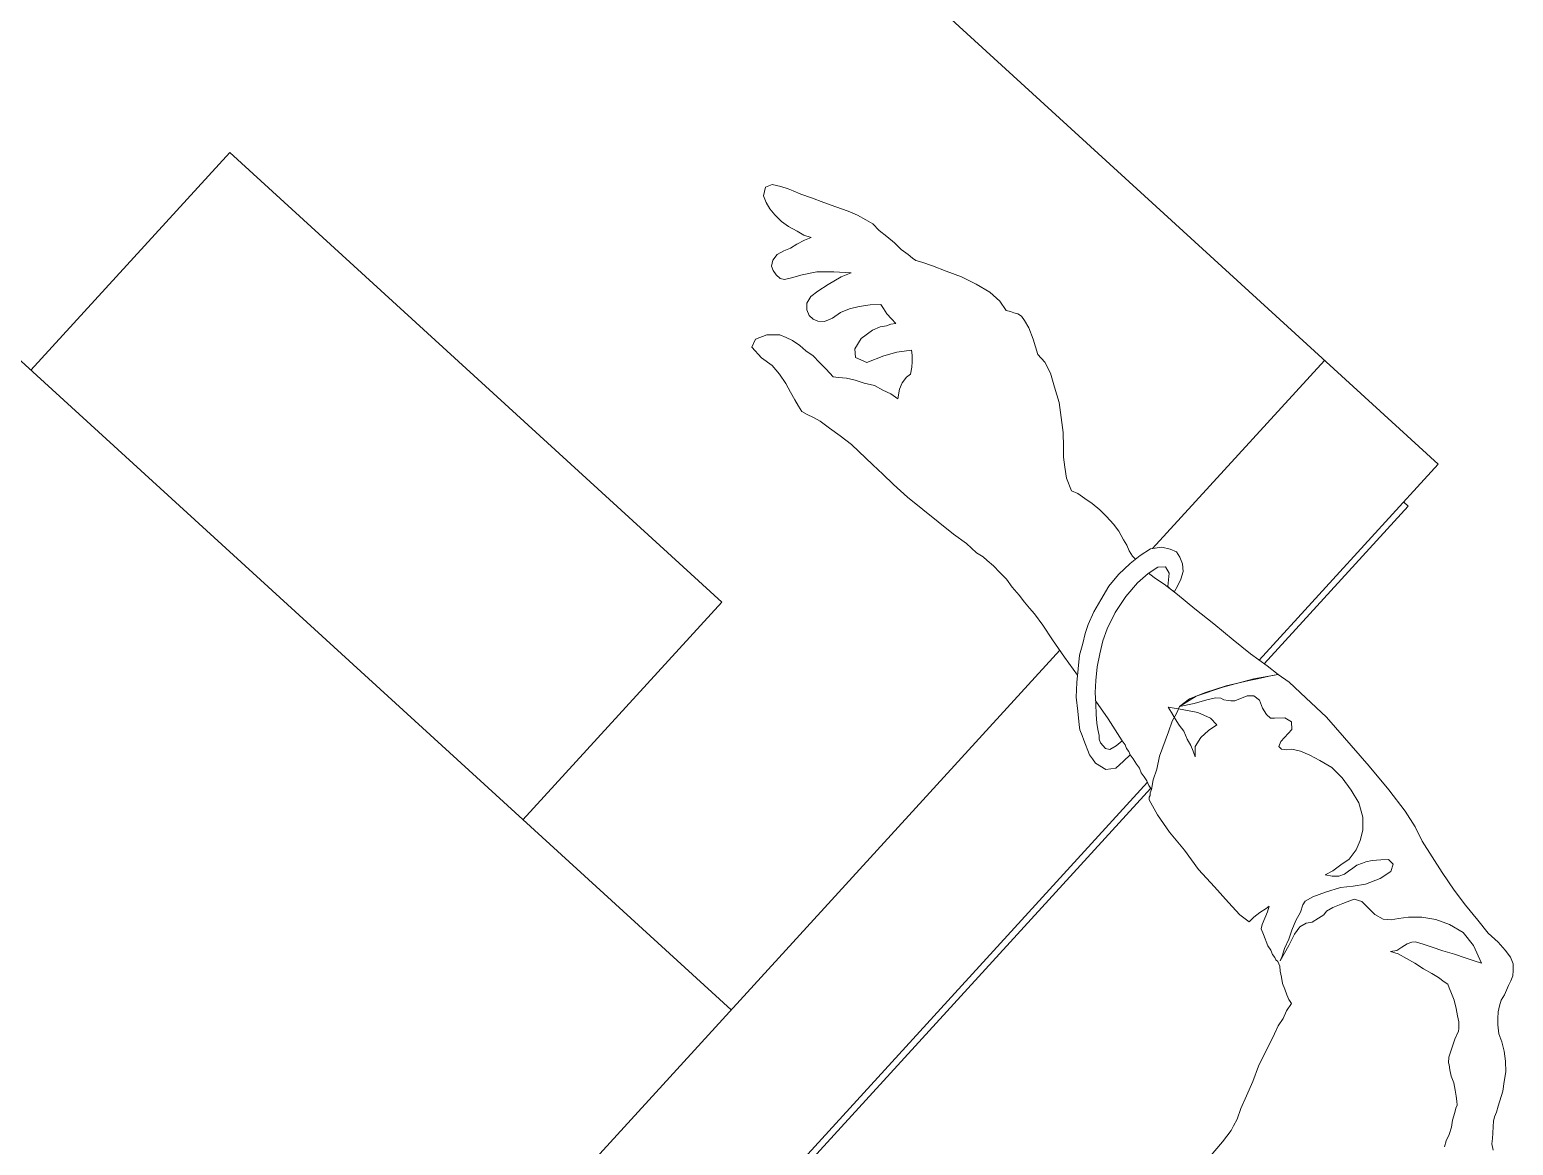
# Model space of a CAD drawing. Header units: metres. Extents: x 750 to 3116, y -341 to 1465.
# Drawn here: x 1569.35 to 1569.888, y 768.88 to 769.284 of the extents above; entities that cross this region are included whole.
import ezdxf

# ---------------------------------------------------------------- set-up
doc = ezdxf.new("R2010")
doc.units = ezdxf.units.M
doc.layers.add('Furniture', color=44, linetype='Continuous', lineweight=5)

msp = doc.modelspace()

# ---------------------------------------------------------------- linework, layer by layer
at = {"layer": 'Furniture'}
for p, q in [((1569.86084, 769.12685), (1569.49012, 769.46558)), ((1569.35032, 769.16092), (1569.42245, 769.23987)), ((1569.42245, 769.23987), (1569.60095, 769.07678)), ((1569.2748, 769.22992), (1569.60433, 768.92883)), ((1569.6161, 769.22419), (1569.61678, 769.22731)), ((1569.61678, 769.22731), (1569.61925, 769.22828)), ((1569.61925, 769.22828), (1569.62237, 769.22759)), ((1569.62237, 769.22759), (1569.62508, 769.22675)), ((1569.62508, 769.22675), (1569.6268, 769.226)), ((1569.6268, 769.226), (1569.62967, 769.22474)), ((1569.61706, 769.22172), (1569.6161, 769.22419)), ((1569.61844, 769.2194), (1569.61706, 769.22172)), ((1569.62967, 769.22474), (1569.63352, 769.2234)), ((1569.63352, 769.2234), (1569.63795, 769.2218)), ((1569.63795, 769.2218), (1569.64237, 769.22021)), ((1569.64237, 769.22021), (1569.6468, 769.21861)), ((1569.62024, 769.21725), (1569.61844, 769.2194)), ((1569.6226, 769.21485), (1569.62024, 769.21725)), ((1569.62522, 769.21302), (1569.6226, 769.21485)), ((1569.6468, 769.21861), (1569.65024, 769.2171)), ((1569.65024, 769.2171), (1569.65327, 769.21544)), ((1569.65327, 769.21544), (1569.65573, 769.21402)), ((1569.62825, 769.21135), (1569.62522, 769.21302)), ((1569.6307, 769.20994), (1569.62825, 769.21135)), ((1569.63341, 769.20909), (1569.6307, 769.20994)), ((1569.63094, 769.20813), (1569.63341, 769.20909)), ((1569.65573, 769.21402), (1569.65809, 769.21162)), ((1569.65809, 769.21162), (1569.66087, 769.20938)), ((1569.66087, 769.20938), (1569.66365, 769.20713)), ((1569.62111, 769.20286), (1569.62342, 769.20424)), ((1569.62342, 769.20424), (1569.6259, 769.20521)), ((1569.6259, 769.20521), (1569.62821, 769.20659)), ((1569.62821, 769.20659), (1569.63094, 769.20813)), ((1569.66365, 769.20713), (1569.66601, 769.20473)), ((1569.66601, 769.20473), (1569.66863, 769.2029)), ((1569.61894, 769.19868), (1569.61953, 769.20081)), ((1569.61959, 769.19703), (1569.61894, 769.19868)), ((1569.61953, 769.20081), (1569.62111, 769.20286)), ((1569.66863, 769.2029), (1569.6701, 769.20158)), ((1569.6701, 769.20158), (1569.67141, 769.20066)), ((1569.67141, 769.20066), (1569.67354, 769.20007)), ((1569.67354, 769.20007), (1569.6774, 769.19872)), ((1569.6774, 769.19872), (1569.6824, 769.19688)), ((1569.62064, 769.19554), (1569.61959, 769.19703)), ((1569.62211, 769.19422), (1569.62064, 769.19554)), ((1569.62367, 769.19388), (1569.62211, 769.19422)), ((1569.62631, 769.19443), (1569.62367, 769.19388)), ((1569.63018, 769.19547), (1569.62631, 769.19443)), ((1569.63545, 769.19658), (1569.63018, 769.19547)), ((1569.64162, 769.19662), (1569.63545, 769.19658)), ((1569.63961, 769.19203), (1569.64423, 769.19479)), ((1569.64794, 769.19624), (1569.64162, 769.19662)), ((1569.64423, 769.19479), (1569.64794, 769.19624)), ((1569.6824, 769.19688), (1569.68797, 769.19478)), ((1569.68797, 769.19478), (1569.69329, 769.19211)), ((1569.63183, 769.18518), (1569.63324, 769.18764)), ((1569.63324, 769.18764), (1569.63581, 769.18959)), ((1569.63581, 769.18959), (1569.63961, 769.19203)), ((1569.69329, 769.19211), (1569.6982, 769.18927)), ((1569.6982, 769.18927), (1569.70188, 769.18596)), ((1569.63181, 769.1828), (1569.63183, 769.18518)), ((1569.63262, 769.18074), (1569.63181, 769.1828)), ((1569.64735, 769.18317), (1569.64405, 769.18188)), ((1569.65081, 769.18405), (1569.64735, 769.18317)), ((1569.65484, 769.18468), (1569.65081, 769.18405)), ((1569.65863, 769.18473), (1569.65484, 769.18468)), ((1569.65968, 769.18324), (1569.65863, 769.18473)), ((1569.6609, 769.18134), (1569.65968, 769.18324)), ((1569.70188, 769.18596), (1569.70415, 769.18257)), ((1569.70415, 769.18257), (1569.70571, 769.18223)), ((1569.70571, 769.18223), (1569.70686, 769.18173)), ((1569.63408, 769.17941), (1569.63262, 769.18074)), ((1569.63581, 769.17866), (1569.63408, 769.17941)), ((1569.63819, 769.17864), (1569.63581, 769.17866)), ((1569.64108, 769.17977), (1569.63819, 769.17864)), ((1569.64405, 769.18188), (1569.64108, 769.17977)), ((1569.65559, 769.17546), (1569.65848, 769.17659)), ((1569.65848, 769.17659), (1569.6607, 769.17698)), ((1569.6607, 769.17698), (1569.66235, 769.17763)), ((1569.66253, 769.1796), (1569.6609, 769.18134)), ((1569.66235, 769.17763), (1569.66416, 769.17786)), ((1569.66416, 769.17786), (1569.66253, 769.1796)), ((1569.70686, 769.18173), (1569.70842, 769.18139)), ((1569.70842, 769.18139), (1569.70973, 769.18047)), ((1569.70973, 769.18047), (1569.71079, 769.17898)), ((1569.71079, 769.17898), (1569.71233, 769.17626)), ((1569.61189, 769.1693), (1569.61315, 769.17217)), ((1569.61315, 769.17217), (1569.61727, 769.17378)), ((1569.61727, 769.17378), (1569.62204, 769.17375)), ((1569.62204, 769.17375), (1569.62433, 769.17274)), ((1569.62433, 769.17274), (1569.62663, 769.17174)), ((1569.62663, 769.17174), (1569.62924, 769.16991)), ((1569.64921, 769.16869), (1569.65154, 769.17245)), ((1569.65154, 769.17245), (1569.65559, 769.17546)), ((1569.71233, 769.17626), (1569.71394, 769.17214)), ((1569.71394, 769.17214), (1569.71562, 769.16661)), ((1569.61531, 769.16541), (1569.61189, 769.1693)), ((1569.62924, 769.16991), (1569.63145, 769.16792)), ((1569.63145, 769.16792), (1569.63406, 769.16609)), ((1569.63406, 769.16609), (1569.63643, 769.16369)), ((1569.64952, 769.16548), (1569.64921, 769.16869)), ((1569.65972, 769.16614), (1569.65353, 769.16372)), ((1569.66441, 769.1675), (1569.65972, 769.16614)), ((1569.66984, 769.1682), (1569.66441, 769.1675)), ((1569.67008, 769.16639), (1569.66984, 769.1682)), ((1569.67006, 769.16401), (1569.67008, 769.16639)), ((1569.71562, 769.16661), (1569.71815, 769.1638)), ((1569.61924, 769.16267), (1569.61531, 769.16541)), ((1569.62193, 769.15944), (1569.61924, 769.16267)), ((1569.63643, 769.16369), (1569.6388, 769.16129)), ((1569.6388, 769.16129), (1569.64132, 769.15847)), ((1569.65353, 769.16372), (1569.64952, 769.16548)), ((1569.66945, 769.15949), (1569.66988, 769.16203)), ((1569.66988, 769.16203), (1569.67006, 769.16401)), ((1569.71815, 769.1638), (1569.72018, 769.15984)), ((1569.75727, 769.09621), (1569.81965, 769.16448)), ((1569.6242, 769.15606), (1569.62193, 769.15944)), ((1569.62591, 769.15292), (1569.6242, 769.15606)), ((1569.64132, 769.15847), (1569.64329, 769.15829)), ((1569.64329, 769.15829), (1569.64625, 769.15802)), ((1569.64625, 769.15802), (1569.64937, 769.15734)), ((1569.64937, 769.15734), (1569.65265, 769.15625)), ((1569.65265, 769.15625), (1569.65634, 769.15531)), ((1569.65634, 769.15531), (1569.65937, 769.15365)), ((1569.66538, 769.15409), (1569.66638, 769.15639)), ((1569.66638, 769.15639), (1569.66796, 769.15843)), ((1569.66796, 769.15843), (1569.66945, 769.15949)), ((1569.72018, 769.15984), (1569.7217, 769.15473)), ((1569.62745, 769.15019), (1569.62591, 769.15292)), ((1569.62883, 769.14788), (1569.62745, 769.15019)), ((1569.65937, 769.15365), (1569.66224, 769.15239)), ((1569.66224, 769.15239), (1569.66486, 769.15056)), ((1569.66486, 769.15056), (1569.66538, 769.15409)), ((1569.7217, 769.15473), (1569.72338, 769.14921)), ((1569.63005, 769.14598), (1569.62883, 769.14788)), ((1569.63193, 769.14481), (1569.63005, 769.14598)), ((1569.63422, 769.14381), (1569.63193, 769.14481)), ((1569.72338, 769.14921), (1569.72478, 769.13834)), ((1569.63668, 769.14239), (1569.63422, 769.14381)), ((1569.64003, 769.1399), (1569.63668, 769.14239)), ((1569.64395, 769.13716), (1569.64003, 769.1399)), ((1569.64804, 769.134), (1569.64395, 769.13716)), ((1569.65571, 769.12654), (1569.64804, 769.134)), ((1569.72478, 769.13834), (1569.7249, 769.13316)), ((1569.7249, 769.13316), (1569.72496, 769.12938)), ((1569.72496, 769.12938), (1569.72542, 769.12576)), ((1569.65938, 769.12323), (1569.65571, 769.12654)), ((1569.66322, 769.1195), (1569.65938, 769.12323)), ((1569.72542, 769.12576), (1569.72605, 769.12173)), ((1569.79589, 769.05576), (1569.86084, 769.12685)), ((1569.66836, 769.11485), (1569.66322, 769.1195)), ((1569.72605, 769.12173), (1569.72782, 769.11719)), ((1569.67948, 769.10589), (1569.66836, 769.11485)), ((1569.72782, 769.11719), (1569.73012, 769.11619)), ((1569.73012, 769.11619), (1569.73273, 769.11436)), ((1569.73273, 769.11436), (1569.73535, 769.11253)), ((1569.73535, 769.11253), (1569.73813, 769.11029)), ((1569.85001, 769.11155), (1569.8483, 769.11312)), ((1569.73813, 769.11029), (1569.74049, 769.10789)), ((1569.74049, 769.10789), (1569.74302, 769.10507)), ((1569.79779, 769.05439), (1569.85001, 769.11155)), ((1569.68503, 769.10141), (1569.67948, 769.10589)), ((1569.68969, 769.098), (1569.68503, 769.10141)), ((1569.74302, 769.10507), (1569.74497, 769.10251)), ((1569.74497, 769.10251), (1569.74668, 769.09937)), ((1569.69337, 769.09468), (1569.68969, 769.098)), ((1569.74668, 769.09937), (1569.74789, 769.09747)), ((1569.74789, 769.09747), (1569.7487, 769.09541)), ((1569.75652, 769.09609), (1569.75272, 769.09365)), ((1569.76055, 769.09672), (1569.75652, 769.09609)), ((1569.76367, 769.09603), (1569.76055, 769.09672)), ((1569.76596, 769.09503), (1569.76367, 769.09603)), ((1569.69582, 769.09327), (1569.69337, 769.09468)), ((1569.69729, 769.09194), (1569.69582, 769.09327)), ((1569.6995, 769.08995), (1569.69729, 769.09194)), ((1569.74908, 769.0908), (1569.74493, 769.08681)), ((1569.7487, 769.09541), (1569.74992, 769.09351)), ((1569.75272, 769.09365), (1569.74908, 769.0908)), ((1569.74992, 769.09351), (1569.75103, 769.09233)), ((1569.76718, 769.09313), (1569.76596, 769.09503)), ((1569.76815, 769.09066), (1569.76718, 769.09313)), ((1569.76829, 769.08786), (1569.76815, 769.09066)), ((1569.70186, 769.08755), (1569.6995, 769.08995)), ((1569.70423, 769.08515), (1569.70186, 769.08755)), ((1569.70634, 769.08217), (1569.70423, 769.08515)), ((1569.74493, 769.08681), (1569.74137, 769.08256)), ((1569.75182, 769.08379), (1569.75571, 769.08722)), ((1569.75571, 769.08722), (1569.7591, 769.08949)), ((1569.75592, 769.08736), (1569.75628, 769.08697)), ((1569.75628, 769.08697), (1569.75832, 769.08539)), ((1569.75832, 769.08539), (1569.76151, 769.08331)), ((1569.7591, 769.08949), (1569.76189, 769.08963)), ((1569.76189, 769.08963), (1569.76327, 769.08732)), ((1569.76327, 769.08732), (1569.76282, 769.08239)), ((1569.76644, 769.08286), (1569.76745, 769.08515)), ((1569.76745, 769.08515), (1569.76829, 769.08786)), ((1569.70887, 769.07936), (1569.70634, 769.08217)), ((1569.74137, 769.08256), (1569.73853, 769.07765)), ((1569.74759, 769.07881), (1569.75182, 769.08379)), ((1569.76151, 769.08331), (1569.76634, 769.07949)), ((1569.76282, 769.08239), (1569.76356, 769.08173)), ((1569.76356, 769.08173), (1569.76429, 769.08107)), ((1569.76429, 769.08107), (1569.76487, 769.08082)), ((1569.76487, 769.08082), (1569.76503, 769.0804)), ((1569.76503, 769.0804), (1569.76644, 769.08286)), ((1569.60095, 769.07678), (1569.52881, 768.99783)), ((1569.71082, 769.07679), (1569.70887, 769.07936)), ((1569.71261, 769.07464), (1569.71082, 769.07679)), ((1569.71441, 769.07249), (1569.71261, 769.07464)), ((1569.73853, 769.07765), (1569.73595, 769.07331)), ((1569.74368, 769.073), (1569.74759, 769.07881)), ((1569.76634, 769.07949), (1569.77263, 769.07434)), ((1569.77263, 769.07434), (1569.77949, 769.06895)), ((1569.71742, 769.06844), (1569.71441, 769.07249)), ((1569.73595, 769.07331), (1569.73394, 769.06872)), ((1569.74075, 769.06711), (1569.74368, 769.073)), ((1569.77949, 769.06895), (1569.78652, 769.06314)), ((1569.72091, 769.06315), (1569.71742, 769.06844)), ((1569.73285, 769.06544), (1569.73192, 769.06175)), ((1569.73394, 769.06872), (1569.73285, 769.06544)), ((1569.73916, 769.06268), (1569.74075, 769.06711)), ((1569.37092, 768.67336), (1569.72356, 769.05931)), ((1569.7253, 769.05679), (1569.72091, 769.06315)), ((1569.73192, 769.06175), (1569.73073, 769.05748)), ((1569.73814, 769.058), (1569.73916, 769.06268)), ((1569.78652, 769.06314), (1569.79281, 769.05799)), ((1569.73007, 769.05024), (1569.7253, 769.05679)), ((1569.73073, 769.05748), (1569.73028, 769.05255)), ((1569.73666, 769.04839), (1569.73711, 769.05332)), ((1569.73711, 769.05332), (1569.73814, 769.058)), ((1569.79281, 769.05799), (1569.79878, 769.05367)), ((1569.79878, 769.05367), (1569.80286, 769.05051)), ((1569.72983, 769.04762), (1569.72955, 769.04228)), ((1569.73028, 769.05255), (1569.72983, 769.04762)), ((1569.73647, 769.04404), (1569.73666, 769.04839)), ((1569.79397, 769.04894), (1569.78277, 769.04598)), ((1569.79232, 769.04829), (1569.784, 769.04647)), ((1569.79537, 769.04901), (1569.79232, 769.04829)), ((1569.80286, 769.05051), (1569.79397, 769.04894)), ((1569.80064, 769.05012), (1569.79537, 769.04901)), ((1569.80286, 769.05051), (1569.80064, 769.05012)), ((1569.80679, 769.04777), (1569.80286, 769.05051)), ((1569.81283, 769.04205), (1569.80679, 769.04777)), ((1569.72955, 769.04228), (1569.73008, 769.03726)), ((1569.73668, 769.03984), (1569.73647, 769.04404)), ((1569.77312, 769.04269), (1569.76701, 769.03887)), ((1569.77642, 769.04398), (1569.77065, 769.04172)), ((1569.78277, 769.04598), (1569.77312, 769.04269)), ((1569.784, 769.04647), (1569.77642, 769.04398)), ((1569.77698, 769.04134), (1569.78002, 769.04206)), ((1569.78002, 769.04206), (1569.782, 769.04188)), ((1569.78709, 769.04102), (1569.79162, 769.04279)), ((1569.79162, 769.04279), (1569.79401, 769.04277)), ((1569.79401, 769.04277), (1569.79605, 769.0412)), ((1569.82034, 769.03501), (1569.81283, 769.04205)), ((1569.73008, 769.03726), (1569.73062, 769.03224)), ((1569.74116, 769.03447), (1569.73663, 769.04084)), ((1569.73673, 769.03606), (1569.73668, 769.03984)), ((1569.76409, 769.03678), (1569.76287, 769.03868)), ((1569.76287, 769.03868), (1569.76796, 769.03782)), ((1569.76547, 769.03446), (1569.76409, 769.03678)), ((1569.76701, 769.03887), (1569.76601, 769.03658)), ((1569.77065, 769.04172), (1569.76701, 769.03887)), ((1569.76701, 769.03887), (1569.77228, 769.03998)), ((1569.76796, 769.03782), (1569.77362, 769.0367)), ((1569.77228, 769.03998), (1569.77698, 769.04134)), ((1569.77362, 769.0367), (1569.77821, 769.0347)), ((1569.782, 769.04188), (1569.78314, 769.04138)), ((1569.78314, 769.04138), (1569.7847, 769.04104)), ((1569.7847, 769.04104), (1569.78569, 769.04095)), ((1569.78569, 769.04095), (1569.78709, 769.04102)), ((1569.79605, 769.0412), (1569.79718, 769.03831)), ((1569.79718, 769.03831), (1569.79856, 769.036)), ((1569.73062, 769.03224), (1569.73085, 769.03043)), ((1569.73704, 769.03285), (1569.73673, 769.03606)), ((1569.73743, 769.03063), (1569.73704, 769.03285)), ((1569.7462, 769.02645), (1569.74116, 769.03447)), ((1569.76434, 769.03355), (1569.76299, 769.02969)), ((1569.76601, 769.03658), (1569.76434, 769.03355)), ((1569.76685, 769.03215), (1569.76547, 769.03446)), ((1569.76864, 769.03), (1569.76685, 769.03215)), ((1569.78058, 769.03229), (1569.7776, 769.03018)), ((1569.77821, 769.0347), (1569.78058, 769.03229)), ((1569.79856, 769.036), (1569.80003, 769.03467)), ((1569.80003, 769.03467), (1569.80143, 769.03474)), ((1569.80143, 769.03474), (1569.80521, 769.03479)), ((1569.80521, 769.03479), (1569.80766, 769.03338)), ((1569.80766, 769.03338), (1569.80781, 769.03058)), ((1569.83582, 769.01729), (1569.82034, 769.03501)), ((1569.73085, 769.03043), (1569.73166, 769.02837)), ((1569.73166, 769.02837), (1569.7323, 769.02672)), ((1569.7323, 769.02672), (1569.73295, 769.02507)), ((1569.73783, 769.02841), (1569.73743, 769.03063)), ((1569.7379, 769.02701), (1569.73783, 769.02841)), ((1569.73838, 769.02577), (1569.7379, 769.02701)), ((1569.7462, 769.02645), (1569.74404, 769.02466)), ((1569.74725, 769.02496), (1569.7462, 769.02645)), ((1569.76299, 769.02969), (1569.7598, 769.02084)), ((1569.76977, 769.02711), (1569.76864, 769.03)), ((1569.77115, 769.0248), (1569.76977, 769.02711)), ((1569.77479, 769.02765), (1569.77271, 769.02446)), ((1569.7776, 769.03018), (1569.77479, 769.02765)), ((1569.80383, 769.02617), (1569.80307, 769.02445)), ((1569.80515, 769.02764), (1569.80383, 769.02617)), ((1569.80781, 769.03058), (1569.80515, 769.02764)), ((1569.73295, 769.02507), (1569.73376, 769.02301)), ((1569.73376, 769.02301), (1569.7344, 769.02136)), ((1569.7344, 769.02136), (1569.73546, 769.01988)), ((1569.74017, 769.02362), (1569.73838, 769.02577)), ((1569.74173, 769.02328), (1569.74017, 769.02362)), ((1569.74404, 769.02466), (1569.74173, 769.02328)), ((1569.74671, 769.01905), (1569.74912, 769.02141)), ((1569.74774, 769.02373), (1569.74725, 769.02496)), ((1569.74863, 769.02265), (1569.74774, 769.02373)), ((1569.74912, 769.02141), (1569.74863, 769.02265)), ((1569.75017, 769.01993), (1569.74912, 769.02141)), ((1569.7598, 769.02084), (1569.75878, 769.01616)), ((1569.77196, 769.02274), (1569.77115, 769.0248)), ((1569.77276, 769.02068), (1569.77196, 769.02274)), ((1569.77271, 769.02446), (1569.77276, 769.02068)), ((1569.80307, 769.02445), (1569.80397, 769.02338)), ((1569.80397, 769.02338), (1569.80594, 769.0232)), ((1569.80594, 769.0232), (1569.80775, 769.02343)), ((1569.80775, 769.02343), (1569.81087, 769.02275)), ((1569.81087, 769.02275), (1569.81431, 769.02124)), ((1569.81431, 769.02124), (1569.81791, 769.01932)), ((1569.73546, 769.01988), (1569.73652, 769.01839)), ((1569.73652, 769.01839), (1569.74028, 769.01606)), ((1569.74028, 769.01606), (1569.7439, 769.01652)), ((1569.7439, 769.01652), (1569.74671, 769.01905)), ((1569.75139, 769.01803), (1569.75017, 769.01993)), ((1569.75245, 769.01654), (1569.75139, 769.01803)), ((1569.7531, 769.01489), (1569.75245, 769.01654)), ((1569.75878, 769.01616), (1569.75743, 769.01231)), ((1569.81791, 769.01932), (1569.82225, 769.01674)), ((1569.82225, 769.01674), (1569.82609, 769.01301)), ((1569.84299, 769.00869), (1569.83582, 769.01729)), ((1569.41181, 768.6354), (1569.7554, 769.01144)), ((1569.75415, 769.0134), (1569.7531, 769.01489)), ((1569.75521, 769.01191), (1569.75415, 769.0134)), ((1569.75585, 769.01026), (1569.75521, 769.01191)), ((1569.75691, 769.00878), (1569.75585, 769.01026)), ((1569.75743, 769.01231), (1569.75691, 769.00878)), ((1569.82609, 769.01301), (1569.82926, 769.00855)), ((1569.45829, 768.68282), (1569.75656, 769.00927)), ((1569.75607, 769.00607), (1569.75598, 769.00508)), ((1569.75598, 769.00508), (1569.75906, 768.99963)), ((1569.75632, 769.00664), (1569.75607, 769.00607)), ((1569.75641, 769.00763), (1569.75632, 769.00664)), ((1569.75691, 769.00878), (1569.75641, 769.00763)), ((1569.82926, 769.00855), (1569.83202, 769.00392)), ((1569.84885, 769.001), (1569.84299, 769.00869)), ((1569.75906, 768.99963), (1569.76345, 768.99327)), ((1569.83202, 769.00392), (1569.83354, 768.99881)), ((1569.8525, 768.9953), (1569.84885, 769.001)), ((1569.8335, 768.99405), (1569.83257, 768.99035)), ((1569.83354, 768.99881), (1569.8335, 768.99405)), ((1569.85501, 768.9901), (1569.8525, 768.9953)), ((1569.76345, 768.99327), (1569.76883, 768.98682)), ((1569.83257, 768.99035), (1569.83106, 768.98691)), ((1569.85867, 768.9844), (1569.85501, 768.9901)), ((1569.76883, 768.98682), (1569.77395, 768.97979)), ((1569.82857, 768.98356), (1569.8256, 768.98145)), ((1569.83106, 768.98691), (1569.82857, 768.98356)), ((1569.83465, 768.98261), (1569.83687, 768.983)), ((1569.83687, 768.983), (1569.84008, 768.98331)), ((1569.84008, 768.98331), (1569.84288, 768.98345)), ((1569.84288, 768.98345), (1569.84451, 768.98171)), ((1569.86232, 768.9787), (1569.85867, 768.9844)), ((1569.77395, 768.97979), (1569.77974, 768.97349)), ((1569.82262, 768.97933), (1569.8199, 768.97779)), ((1569.8199, 768.97779), (1569.82244, 768.97736)), ((1569.8256, 768.98145), (1569.82262, 768.97933)), ((1569.82482, 768.97734), (1569.82689, 768.97815)), ((1569.82689, 768.97815), (1569.82837, 768.9792)), ((1569.82837, 768.9792), (1569.82986, 768.98026)), ((1569.82986, 768.98026), (1569.83135, 768.98132)), ((1569.83135, 768.98132), (1569.83341, 768.98212)), ((1569.83341, 768.98212), (1569.83465, 768.98261)), ((1569.84366, 768.979), (1569.83986, 768.97657)), ((1569.84451, 768.98171), (1569.84366, 768.979)), ((1569.86671, 768.97233), (1569.86232, 768.9787)), ((1569.77974, 768.97349), (1569.7848, 768.96787)), ((1569.82545, 768.97331), (1569.81993, 768.97162)), ((1569.82244, 768.97736), (1569.82482, 768.97734)), ((1569.83006, 768.97368), (1569.82545, 768.97331)), ((1569.8345, 768.97447), (1569.83006, 768.97368)), ((1569.83986, 768.97657), (1569.8345, 768.97447)), ((1569.87078, 768.96679), (1569.86671, 768.97233)), ((1569.7848, 768.96787), (1569.78895, 768.96331)), ((1569.81176, 768.967), (1569.81091, 768.96429)), ((1569.81267, 768.96831), (1569.81176, 768.967)), ((1569.81539, 768.96985), (1569.81267, 768.96831)), ((1569.81993, 768.97162), (1569.81539, 768.96985)), ((1569.8226, 768.96601), (1569.82631, 768.96746)), ((1569.82631, 768.96746), (1569.83043, 768.96908)), ((1569.83043, 768.96908), (1569.83314, 768.96823)), ((1569.83314, 768.96823), (1569.83551, 768.96583)), ((1569.87526, 768.96141), (1569.87078, 768.96679)), ((1569.78895, 768.96331), (1569.79231, 768.96082)), ((1569.79231, 768.96082), (1569.79404, 768.96245)), ((1569.79404, 768.96245), (1569.7962, 768.96424)), ((1569.7962, 768.96424), (1569.79851, 768.96562)), ((1569.79799, 768.96209), (1569.79698, 768.9598)), ((1569.79899, 768.96439), (1569.79799, 768.96209)), ((1569.79851, 768.96562), (1569.79958, 768.96652)), ((1569.79958, 768.96652), (1569.79899, 768.96439)), ((1569.80924, 768.96126), (1569.80774, 768.95782)), ((1569.81091, 768.96429), (1569.80924, 768.96126)), ((1569.81516, 768.96073), (1569.81747, 768.96211)), ((1569.81747, 768.96211), (1569.81937, 768.96332)), ((1569.81937, 768.96332), (1569.82029, 768.96463)), ((1569.82029, 768.96463), (1569.8226, 768.96601)), ((1569.83551, 768.96583), (1569.83787, 768.96343)), ((1569.83787, 768.96343), (1569.8409, 768.96176)), ((1569.8409, 768.96176), (1569.84386, 768.96149)), ((1569.84386, 768.96149), (1569.84649, 768.96205)), ((1569.84649, 768.96205), (1569.85011, 768.96251)), ((1569.85011, 768.96251), (1569.85488, 768.96247)), ((1569.85488, 768.96247), (1569.85997, 768.96161)), ((1569.85997, 768.96161), (1569.86497, 768.95977)), ((1569.87901, 768.9567), (1569.87526, 768.96141)), ((1569.79698, 768.9598), (1569.79664, 768.95824)), ((1569.79664, 768.95824), (1569.79745, 768.95618)), ((1569.79745, 768.95618), (1569.79906, 768.95205)), ((1569.80663, 768.95216), (1569.8088, 768.95634)), ((1569.80774, 768.95782), (1569.80664, 768.95454)), ((1569.8088, 768.95634), (1569.81062, 768.95895)), ((1569.81062, 768.95895), (1569.81294, 768.96033)), ((1569.81294, 768.96033), (1569.81516, 768.96073)), ((1569.86497, 768.95977), (1569.86988, 768.95693)), ((1569.86988, 768.95693), (1569.87363, 768.95222)), ((1569.88268, 768.95338), (1569.87901, 768.9567)), ((1569.79906, 768.95205), (1569.80012, 768.95056)), ((1569.80012, 768.95056), (1569.80076, 768.94892)), ((1569.80354, 768.94667), (1569.80663, 768.95216)), ((1569.80514, 768.9511), (1569.8043, 768.9484)), ((1569.80664, 768.95454), (1569.80514, 768.9511)), ((1569.84773, 768.9516), (1569.84583, 768.95038)), ((1569.84963, 768.95281), (1569.84773, 768.9516)), ((1569.85128, 768.95346), (1569.84963, 768.95281)), ((1569.85268, 768.95353), (1569.85128, 768.95346)), ((1569.85538, 768.95269), (1569.85268, 768.95353)), ((1569.85866, 768.95159), (1569.85538, 768.95269)), ((1569.86252, 768.95025), (1569.85866, 768.95159)), ((1569.87363, 768.95222), (1569.87662, 768.94578)), ((1569.88521, 768.95057), (1569.88268, 768.95338)), ((1569.88716, 768.948), (1569.88521, 768.95057)), ((1569.80076, 768.94892), (1569.80166, 768.94784)), ((1569.80166, 768.94784), (1569.80198, 768.94702)), ((1569.80198, 768.94702), (1569.80272, 768.94635)), ((1569.80272, 768.94635), (1569.80336, 768.9447)), ((1569.8043, 768.9484), (1569.80354, 768.94667)), ((1569.84583, 768.95038), (1569.84361, 768.94998)), ((1569.84361, 768.94998), (1569.84631, 768.94914)), ((1569.84631, 768.94914), (1569.84934, 768.94747)), ((1569.84934, 768.94747), (1569.85237, 768.94581)), ((1569.85237, 768.94581), (1569.85556, 768.94373)), ((1569.86678, 768.94906), (1569.86252, 768.95025)), ((1569.87064, 768.94772), (1569.86678, 768.94906)), ((1569.87392, 768.94663), (1569.87064, 768.94772)), ((1569.87662, 768.94578), (1569.87392, 768.94663)), ((1569.88813, 768.94553), (1569.88716, 768.948)), ((1569.88811, 768.94315), (1569.88813, 768.94553)), ((1569.80336, 768.9447), (1569.80359, 768.94289)), ((1569.80359, 768.94289), (1569.80399, 768.94067)), ((1569.80399, 768.94067), (1569.80438, 768.93845)), ((1569.85556, 768.94373), (1569.85859, 768.94206)), ((1569.85859, 768.94206), (1569.86104, 768.94064)), ((1569.86104, 768.94064), (1569.86309, 768.93906)), ((1569.88718, 768.93945), (1569.88793, 768.94117)), ((1569.88793, 768.94117), (1569.88811, 768.94315)), ((1569.80438, 768.93845), (1569.80519, 768.93639)), ((1569.80519, 768.93639), (1569.806, 768.93432)), ((1569.806, 768.93432), (1569.80664, 768.93267)), ((1569.86309, 768.93906), (1569.8644, 768.93815)), ((1569.8644, 768.93815), (1569.86488, 768.93691)), ((1569.86488, 768.93691), (1569.86569, 768.93485)), ((1569.86569, 768.93485), (1569.86665, 768.93238)), ((1569.88492, 768.93429), (1569.88567, 768.93601)), ((1569.88567, 768.93601), (1569.88643, 768.93773)), ((1569.88643, 768.93773), (1569.88718, 768.93945)), ((1569.8077, 768.93119), (1569.80587, 768.92857)), ((1569.80664, 768.93267), (1569.8077, 768.93119)), ((1569.86665, 768.93238), (1569.86737, 768.92933)), ((1569.86737, 768.92933), (1569.86793, 768.92669)), ((1569.88257, 768.92814), (1569.88316, 768.93028)), ((1569.88316, 768.93028), (1569.88375, 768.93241)), ((1569.88375, 768.93241), (1569.88492, 768.93429)), ((1569.80461, 768.9257), (1569.80278, 768.92309)), ((1569.80587, 768.92857), (1569.80461, 768.9257)), ((1569.86793, 768.92669), (1569.86832, 768.92447)), ((1569.86832, 768.92447), (1569.8683, 768.92209)), ((1569.88253, 768.92338), (1569.88255, 768.92576)), ((1569.88255, 768.92576), (1569.88257, 768.92814)), ((1569.80153, 768.92022), (1569.79568, 768.90842)), ((1569.80278, 768.92309), (1569.80153, 768.92022)), ((1569.86696, 768.91823), (1569.86586, 768.91495)), ((1569.86821, 768.9211), (1569.86696, 768.91823)), ((1569.8683, 768.92209), (1569.86821, 768.9211)), ((1569.88284, 768.92017), (1569.88253, 768.92338)), ((1569.88397, 768.91728), (1569.88284, 768.92017)), ((1569.86586, 768.91495), (1569.86477, 768.91167)), ((1569.88484, 768.91382), (1569.88397, 768.91728)), ((1569.88531, 768.9102), (1569.88484, 768.91382)), ((1569.79568, 768.90842), (1569.79359, 768.90285)), ((1569.86477, 768.91167), (1569.86459, 768.9097)), ((1569.86459, 768.9097), (1569.86491, 768.90888)), ((1569.86491, 768.90888), (1569.86514, 768.90707)), ((1569.88536, 768.90642), (1569.88531, 768.9102)), ((1569.79359, 768.90285), (1569.79133, 768.89769)), ((1569.86514, 768.90707), (1569.86554, 768.90484)), ((1569.86554, 768.90484), (1569.8665, 768.90237)), ((1569.8665, 768.90237), (1569.86706, 768.89973)), ((1569.88432, 768.89936), (1569.88484, 768.90289)), ((1569.88484, 768.90289), (1569.88536, 768.90642)), ((1569.79133, 768.89769), (1569.78932, 768.8931)), ((1569.86706, 768.89973), (1569.86745, 768.89751)), ((1569.86745, 768.89751), (1569.86769, 768.8957)), ((1569.88264, 768.89394), (1569.88432, 768.89936)), ((1569.78932, 768.8931), (1569.78797, 768.88925)), ((1569.86691, 768.8916), (1569.86607, 768.88889)), ((1569.86726, 768.89316), (1569.86691, 768.8916)), ((1569.86776, 768.8943), (1569.86726, 768.89316)), ((1569.86769, 768.8957), (1569.86776, 768.8943)), ((1569.88129, 768.89009), (1569.88204, 768.89181)), ((1569.88204, 768.89181), (1569.88264, 768.89394)), ((1569.78656, 768.88679), (1569.7858, 768.88507)), ((1569.78797, 768.88925), (1569.78656, 768.88679)), ((1569.86564, 768.88635), (1569.8648, 768.88364)), ((1569.86607, 768.88889), (1569.86564, 768.88635)), ((1569.88075, 768.88417), (1569.88077, 768.88656)), ((1569.88077, 768.88656), (1569.88095, 768.88853)), ((1569.88095, 768.88853), (1569.88129, 768.89009)), ((1569.78265, 768.88098), (1569.77775, 768.87527)), ((1569.7858, 768.88507), (1569.78265, 768.88098)), ((1569.86379, 768.88134), (1569.8632, 768.87921)), ((1569.8648, 768.88364), (1569.86379, 768.88134)), ((1569.88039, 768.88023), (1569.88057, 768.8822)), ((1569.88057, 768.8822), (1569.88075, 768.88417)), ((1569.88079, 768.87801), (1569.88039, 768.88023))]:
    msp.add_line(p, q, dxfattribs=at)

doc.saveas('drawing.dxf')
